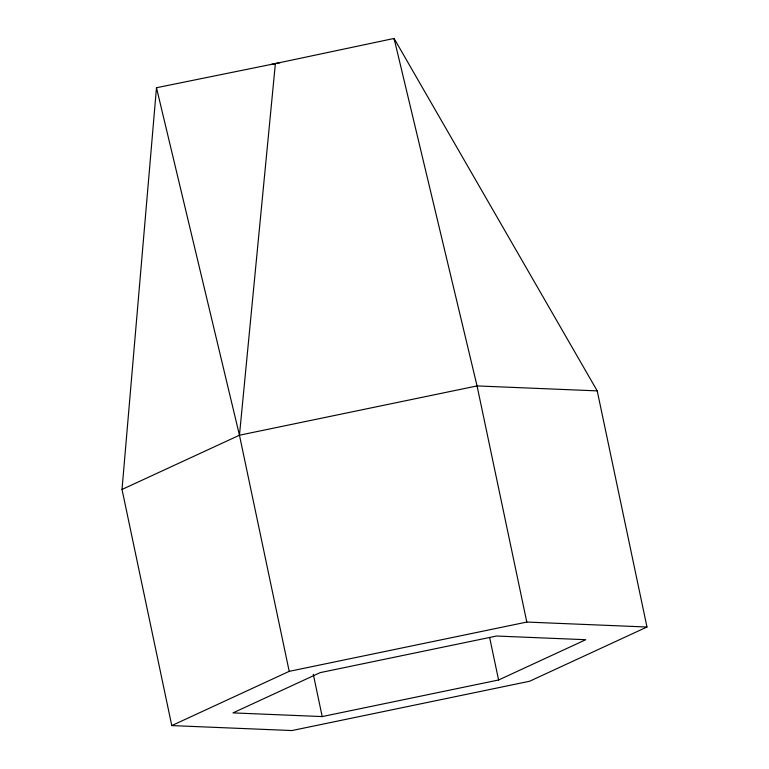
<?xml version="1.0" encoding="UTF-8"?>
<svg xmlns="http://www.w3.org/2000/svg" width="769" height="769" viewBox="0 0 769 769"><rect width="100%" height="100%" fill="white"/><g stroke="black" fill="none" stroke-linecap="round" stroke-linejoin="round"><path stroke-width="1.15" d="M122.021 489.459L156.482 87.733L275.379 63.567L394.084 38.45L597.225 390.883L646.979 627.014L529.543 681.267L291.941 730.55L171.775 725.59L122.021 489.459L239.457 435.216L477.059 385.923L597.225 390.883M171.775 725.59L289.211 671.347L239.457 435.216L275.379 63.567M498.591 679.988L585.767 639.712L496.563 636.03L320.173 672.625L232.988 712.892L322.201 716.573L498.591 679.988L489.68 637.693M289.211 671.347L526.813 622.063L646.979 627.014M156.482 87.733L239.457 435.216M526.813 622.063L477.059 385.923L394.084 38.45L394.574 40.786M313.291 674.278L322.201 716.573M270.823 64.606A121.358 120.147 -2.6 0 1 279.974 62.702"/></g></svg>
